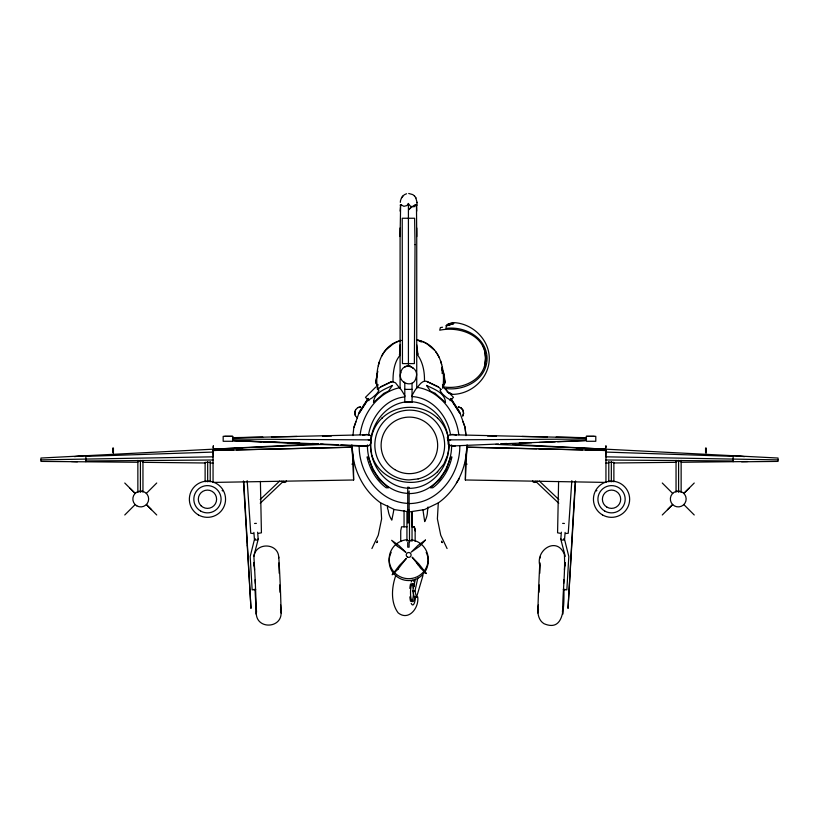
<?xml version="1.0" encoding="UTF-8"?>
<svg xmlns="http://www.w3.org/2000/svg" width="819" height="819" viewBox="0 0 819 819"><rect width="100%" height="100%" fill="white"/><g stroke="black" fill="none" stroke-linecap="round" stroke-linejoin="round"><path stroke-width="1.23" d="M400.092 227.989L400.092 388.656L395.485 382.811L393.028 381.859C392.885 372.799 394.082 362.018 400.092 355.282M558.599 481.388L557.575 532.821L560.278 533.292M232.831 436.691L232.688 437.213M540.151 562.991L539.793 573.269M564.895 566.062L564.997 562.694M278.736 557.974C278.982 542.209 254.033 541.902 253.951 557.77C255.139 576.596 255.927 595.454 256.316 614.311C257.709 629.504 281.306 628.214 281.112 612.991C280.722 594.318 279.944 575.644 278.767 557.012M539.015 592.25L539.332 585.012M563.974 589.711C563.738 602.067 565.919 633.107 543.98 623.689C537.571 619.676 537.377 611.476 538.052 604.78C538.492 591.584 539.045 578.388 539.711 565.202C535.8 549.334 557.442 536.138 564.414 554.576C565.345 574.324 562.377 594.42 562.684 614.311L562.438 610.779M416.738 236.548L416.462 204.74L416.554 205.589M538.421 604.801L537.888 612.991L538.492 609.5M467.106 444.871C466.717 467.321 456.9 489.731 438.298 502.917L437.387 518.877L440.724 535.176L447.082 548.556M575.562 480.948L568.028 608.404L571.58 545.474A132.668 1.106 -86.7 0 1 573.075 519.092L573.843 505.732A132.668 1.106 -86.7 0 1 575.266 481.5M563.656 583.486L563.871 579.791M564.455 569.911L564.895 562.51M571.826 480.671L568.243 533.271L565.499 533.517M256.562 610.779L256.316 614.311L255.026 589.711M399.744 355.19L400.092 344.871M232.729 440.274L232.637 437.653L262.797 437.09M561.353 532.196L560.81 539.291L565.253 556.336M565.11 532.401L564.567 539.496L568.816 556.531L566.85 589.854L563.288 589.66M400.317 202.365C400.133 199.631 402.672 194.543 406.572 193.755M417.69 596.836C419.369 607.473 408.865 621.519 398.157 612.868C390.468 602.569 391.605 587.295 395.71 575.726M485.544 361.834L485.544 355.139M352.948 435.565L353.808 427.518L359.582 411.363L368.12 398.423M360.155 434.746C362.684 413.339 378.214 392.096 399.989 387.622M368.57 434.776C371.457 416.728 385.616 398.812 404.637 396.928M459.817 446.14C459.94 474.047 439.004 503.081 409.49 503.583M370.915 441.932C371.365 444.85 368.007 446.478 365.509 446.324L232.637 440.683M466.472 450.737L465.52 458.865L465.376 479.975L605.947 482.422L605.947 449.119L495.771 444.369M448.331 440.008C447.174 420.075 430.149 401.863 409.735 401.658C387.213 401.832 370.27 423.372 370.546 444.983C370.27 466.605 387.213 488.144 409.735 488.319C432.258 488.144 449.201 466.605 448.925 444.983M451.617 444.891C451.986 468.376 434.479 493.325 409.52 493.581M484.51 366.789L485.462 358.067L484.51 350.184M416.82 204.924L417.086 202.365M465.376 479.995L466.871 447.256L582.657 449.866M447.932 453.48C451.064 440.888 446.939 426.853 437.448 418.028M377.242 373.699L375.921 382.524L376.73 384.367L378.368 385.012M400.092 236.548L400.634 204.545L403.9 206.337L406.971 205.538L408.046 203.87C409.039 203.276 409.787 206.992 411.937 206.583M387.807 505.845L387.438 507.944L388.226 510.421A1984.017 195.454 0.7 0 0 391.789 520.137L393.345 512.581A8.17 0.686 -81 0 0 393.806 509.49M399.385 354.883L400.092 352.365M422.973 575.481L416.533 597.286L414.342 597.286L412.745 591.031L415.356 579.217M416.533 597.286L414.946 591.031L417.813 578.04M446.437 325.788L453.675 323.628L446.437 325.788L445.915 328.45C464.803 325.849 486.783 337.582 487.1 358.487C486.783 379.392 464.803 391.124 445.915 388.513L446.724 390.898M586.24 440.274L586.271 437.807M253.747 556.336L258.19 539.291L257.647 532.196M357.698 407.627L360.442 406.992L357.698 407.627L355.641 409.705L354.811 412.674L355.385 415.673L357.238 417.946M355.641 409.705L354.76 412.674L355.385 415.673M353.941 427.559L355.927 421.734M416.052 205.18L414.199 206.746L412.008 206.562M247.307 545.751L247.42 545.474A132.678 1.106 86.7 0 0 245.925 519.092L245.157 505.732A132.678 1.106 86.7 0 0 243.734 481.5M443.366 386.527L445.198 382.217L443.867 373.3L441.636 368.151M447.768 454.842L443.837 464.117L437.448 471.724M377.835 371.242L375.614 382.217L378.132 387.878M371.918 548.556L378.276 535.176L381.613 518.877L380.702 502.917C362.09 489.742 352.272 467.321 351.863 444.871M446.703 325.747L447.317 324.529L452.17 322.594C471.468 322.532 489.291 338.871 489.291 358.487C489.291 378.102 471.468 394.441 452.17 394.369L448.781 392.803M255.712 589.66L252.15 589.854L250.184 556.531L254.433 539.496L253.89 532.401M596.631 490.622L596.457 490.929A2.078 2.078 0 0 1 596.723 490.458M561.035 538.953C560.339 540.755 566.523 540.223 563.626 538.8M368.181 398.71L359.111 413.267L368.448 399.007M456.418 482.934L459.408 478.398M402.897 195.987L401.443 197.952M400.614 204.77L400.092 211.107M401.095 204.586L400.767 204.945M382.166 418.028C372.604 426.842 368.601 440.868 371.672 453.48M382.033 418.11L381.961 418.181C396.98 403.736 422.573 403.706 437.612 418.14L437.663 418.181M412.029 383.179L412.08 402.405L404.791 402.405L404.791 383.026M586.302 437.694L556.173 437.09M124.764 514.977L135.155 504.586M146.335 493.407L156.726 483.015M375.808 387.018L365.469 397.348L368.806 400.686M450.153 400.686L453.48 397.348L443.151 387.018M662.274 514.977L672.665 504.586A7.914 7.914 0 0 1 676.207 491.359L681.142 491.707M694.236 483.015L683.845 493.407L689.025 488.257M667.444 509.694L672.624 504.545A7.914 7.914 0 0 0 685.892 501.044A7.914 7.914 0 0 0 676.207 491.359L676.044 491.42M260.217 499.498L279.699 481.029M260.237 503.235L283.425 481.255M437.581 471.642L437.663 471.56C417.844 491.779 379.125 482.268 371.836 454.842M255.374 538.8C252.477 540.223 258.661 540.755 257.965 538.953M404.862 366.953L406.521 366.021L409.807 365.909M391.369 381.685L380.681 386.834L377.487 389.68C374.764 370.444 379.084 345.935 400.972 340.417M380.733 386.947L392.035 381.5M438.298 502.917L424.396 509.613L409.49 511.895L409.49 542.373M362.622 435.309L366.41 434.449L369.512 434.991M416.738 354.33L417.895 354.279L416.738 344.871M140.244 460.565L137.858 461.517M446.007 325.706L449.477 324.191M449.14 324.211L447.317 324.529M137.858 491.707L142.956 491.42M678.429 460.565L676.044 461.455M442.444 385.012L444.113 384.367L444.901 382.524L443.57 373.699L442.045 370.208M390.694 382.012L393.028 381.859M416.738 227.989L416.738 388.329C419.082 385.237 422.573 379.545 427.252 381.511M455.282 446.058L451.74 446.222L448.239 444.113M412.039 540.56L409.06 541.042M448.321 444.123L447.86 440.356L450.655 439.875L586.578 439.025M258.722 533.292L261.425 532.821L260.401 481.388M74.539 456.623L78.133 456.214A179.289 131.04 -90 0 1 80.948 455.978L306.163 444.4M205.119 481.439L210.217 481.49M608.783 481.49L613.881 481.439M232.442 439.086L368.325 439.875L371.222 439.506L371.57 436.394L369.523 434.991M608.783 462.356L613.881 462.397L613.881 481.746M256.367 523.372L254.586 523.474M234.899 448.372L242.967 447.665M253.91 589.424L254.699 589.363M747.563 461.547L681.142 462.274M85.708 455.712L40.95 458.036L40.95 461.404L137.858 462.274M451.197 446.017L498.495 444M501.054 443.888L586.414 440.387M586.322 440.653L557.616 441.779M555.149 441.871L539.066 442.444M323.229 444.369L213.053 449.16L213.053 482.422L353.624 479.995L352.129 447.256L236.343 449.866M85.872 456.367L213.36 452.068M500.921 443.703L507.022 443.499M519.266 443.089L531.644 442.68M352.129 447.174L213.053 450.491L213.36 456.04M233.794 449.928L213.36 450.491M564.414 523.474L562.633 523.372M368.724 434.725L232.555 437.878M271.621 436.936L297.01 436.466M40.95 459.879L213.053 456.828M322.481 436.117L331.408 436.005M605.947 463.063L608.783 463.042M613.881 462.981L676.044 462.325M741.594 461.793L778.05 461.404L778.05 458.036L512.837 444.4M213.053 460.002L85.872 460.974M586.158 436.353L594.246 436.322M352.139 463.963L354.443 463.953M400.092 205.119L401.249 205.108M442.495 386.752C461.435 390.079 485.401 380.395 485.667 358.487C485.595 334.991 459.449 326.034 439.742 330.211L440.356 327.6L442.536 327.221M404.791 389.383L412.08 389.383M462.96 421.734L465.11 427.538L466.021 435.565M232.504 436.322L223.177 436.322L223.177 441.277L232.289 441.277M586.465 436.322L595.792 436.322L595.792 441.277L586.68 441.277M605.64 456.029L605.947 450.491L538.697 448.812M605.64 452.068L733.128 456.367M112.807 454.525L113.431 454.514M705.568 454.463L706.193 454.525M112.807 454.647L113.431 454.76M705.568 454.688L706.193 454.76M352.201 464.291L354.566 464.291M407.729 510.186L409.121 510.186M403.337 526.801L401.566 526.801L400.726 530.763L400.726 541.461M404.064 526.801L406.992 526.801M412.551 526.801L414.383 526.801L415.141 530.763L415.161 541.461M412.745 591.031L414.946 591.031M464.434 464.291L466.799 464.291M224.723 436.322L232.811 436.353M464.557 463.953L466.861 463.963M733.128 460.974L605.947 460.002M77.406 461.793L71.437 461.547M142.956 462.325L205.119 462.981M210.217 463.042L213.053 463.063M487.561 436.005L496.488 436.117M521.969 436.466L547.348 436.936M605.947 456.828L778.05 459.879M466.871 447.174L536.773 448.781M450.245 434.725L586.414 437.878M605.64 450.491L585.206 449.928M279.903 442.444L263.831 441.871M287.336 442.68L299.703 443.089M311.947 443.499L318.048 443.703M232.555 440.387L317.915 443.888M261.353 441.779L232.647 440.653M320.475 444L338.37 444.758M340.929 444.871L367.772 446.017M733.292 455.712L738.052 455.978A179.289 131.04 90 0 1 740.867 456.214L744.461 456.623M564.301 589.363L565.09 589.424M576.033 447.665L584.101 448.372M253.501 533.517L250.757 533.271L247.174 480.671M365.458 446.324L363.738 446.068M368.325 439.875L371.109 440.356M210.217 462.356L205.119 462.397L205.119 481.746M456.357 435.309C453.112 433.456 445.577 434.377 447.747 439.506L450.655 439.875M416.943 340.11C439.527 343.632 445.915 368.806 442.71 388.319M408.701 193.458L412.807 194.615L414.629 196.13M417.803 387.438C440.161 391.226 456.244 413.001 458.814 434.746M411.926 396.56C431.664 397.491 446.877 415.151 450.348 433.681M408.312 493.396C383.824 492.628 367.086 467.905 367.414 444.891M408.302 503.398C379.269 502.457 359.101 473.546 359.152 446.14M408.241 511.701L394.574 509.613L380.681 502.917M406.941 540.345L408.681 540.816M409.92 365.929L413.441 368.448M142.956 461.455L140.571 460.565M681.142 461.517L678.756 460.565M448.976 392.618L450.88 393.489M447.297 392.096L452.17 394.369M438.237 386.947L426.934 381.5L438.298 386.834L441.369 389.578M418.212 340.417L421.386 342.014M428.112 344.809L434.131 349.867M539.301 481.029L558.783 499.498M535.575 481.255L558.763 503.235M129.975 488.257L135.155 493.407L124.764 483.015M151.556 509.694L146.376 504.545L156.726 514.977M662.274 483.015L672.665 493.407M683.845 504.586L694.236 514.977M415.806 197.778L417.106 202.631M403.644 381.695L404.432 382.678M417.188 563.533L412.121 557.176L418.867 563.974L426.351 573.556L420.659 568.222L417.199 563.544L418.417 565.141M416.595 205.272L416.738 211.107M414.506 195.987L415.96 197.952M450.849 398.423L459.387 411.363L465.172 427.518M450.798 398.71L459.858 413.267L450.522 399.007M417.342 354.535C422.921 362.152 424.703 371.867 424.457 381.142M222.369 490.622L222.543 490.929A2.078 2.078 0 0 0 222.277 490.458M404.985 396.109L404.791 395.772A1849.169 107.207 86.2 0 0 400.092 388.186M483.2 346.601L484.387 349.478M417.137 352.139L417.895 354.279M280.507 609.5L281.112 612.991L280.579 604.801M428.03 507.002L427.457 511.65A1984.017 201.024 -0.2 0 1 424.703 521.601L423.566 514.045A8.159 0.614 81.5 0 1 423.013 509.971M447.747 439.506L447.86 440.356M353.624 479.975L353.48 458.865L352.528 450.737M484.93 349.641L485.186 351.801M465.028 427.559L465.939 435.575M254.105 562.51L254.545 569.911M255.129 579.791L255.344 583.486M247.42 545.474L250.972 608.404L243.438 480.948M279.668 585.012L279.985 592.25M279.207 573.269L278.849 562.991M540.233 557.012L540.264 557.974M254.003 562.694L254.105 566.062M733.128 455.722L733.128 461.701M706.193 452.723L706.193 448.003L705.568 448.013L705.568 452.723M681.142 460.391L681.142 492.147M678.593 460.391L678.593 492.147M676.044 460.391L676.044 492.147M611.332 461.588L611.332 481.746M608.783 461.588L608.783 481.746M605.947 447.737L605.947 445.731L605.64 447.737M412.039 511.895L412.039 541.103M411.896 511.783L411.896 526.924M409.121 488.554L409.121 487.366L407.729 487.162L407.729 522.809L409.121 522.809L409.121 491.031M409.121 542.465L409.121 547.164L407.729 547.164L407.729 542.465M408.415 203.419L408.415 365.714M406.941 511.895L406.941 541.103M404.054 510.524L404.054 526.924M213.36 447.737L213.36 445.731L213.053 447.737M210.217 461.588L210.217 481.746M207.668 461.588L207.668 481.746M142.956 460.391L142.956 492.147M140.407 460.391L140.407 492.147M137.858 460.391L137.858 492.147M113.431 452.723L113.431 448.003L112.807 448.003L112.807 452.723M85.872 455.722L85.872 461.701M426.197 552.385A19.533 19.533 0 0 1 408.681 580.569A19.533 19.533 0 0 1 391.154 552.385M411.23 539.793A19.533 19.533 0 0 1 424.918 570.014A19.533 19.533 0 0 1 391.758 568.918A19.533 19.533 0 0 1 407.401 539.67M537.182 481.162A3.542 2.385 -47.3 0 1 534.203 482.432A3.542 2.385 -47.3 0 1 532.606 480.651M286.394 480.651A3.542 2.385 47.3 0 1 284.797 482.432A3.542 2.385 47.3 0 1 281.818 481.162M450.696 399.815A126.853 3.839 56.6 0 1 450.358 400.153L448.873 399.058A129.627 5.713 41.7 0 1 446.57 397.676L442.618 394.144A129.238 5.692 41.7 0 1 440.233 390.663L440.12 390.366A129.279 4.064 41.7 0 1 440.468 390.028M378.491 390.039A129.279 4.064 -41.7 0 1 378.839 390.376L378.726 390.673A129.238 5.692 -41.7 0 1 376.351 394.154L372.389 397.686A129.627 5.713 -41.7 0 1 370.106 399.048A126.157 5.344 -56.6 0 1 368.878 400.03L368.611 400.174A126.853 3.839 -56.6 0 1 368.274 399.826M401.177 340.428A32.371 32.371 0 0 0 392.946 344.082L386.077 349.867A31.685 31.685 0 0 0 381.593 356.326M416.851 339.875A32.371 32.371 0 0 1 427.252 344.082M378.388 365.847A31.685 31.685 0 0 1 379.248 362.111M435.565 351.586A31.685 31.685 0 0 1 439.117 357.319M440.571 360.882A31.685 31.685 0 0 1 441.584 364.598M441.994 367.107A31.685 31.685 0 0 1 442.147 373.525M414.527 205.313A668.888 63.851 -89.7 0 1 415.591 205.108L416.738 205.098L415.591 205.108A668.939 64.527 -89.7 0 0 413.513 205.692M412.08 395.413A1837.56 106.542 -86.2 0 1 416.738 387.889M414.701 597.184A9.091 2.252 -90 0 1 411.466 600.081A9.091 2.252 -90 0 1 411.025 586.793A9.091 2.252 -90 0 1 414.342 586.209M411.189 581.981A12.305 3.041 -90 0 1 414.24 581.981M415.581 596.846A12.305 3.041 -90 0 1 411.189 603.296M410.565 601.341A12.305 3.041 -90 0 1 409.858 596.846M409.858 588.431A12.305 3.041 -90 0 1 410.565 583.937M411.773 583.875A9.07 2.242 -90 0 1 413.145 588.103M413.441 592.639A9.07 2.242 -90 0 1 411.773 601.402M415.038 244.656L414.373 363.595L402.457 363.595L402.221 218.253L414.619 218.253L415.038 244.656M373.679 400.993L373.515 402.477L383.896 393.325L388.544 391.113L392.455 385.411C385.626 388.984 375.071 392.178 373.679 400.993M450.604 456.982L446.283 469.574L439.527 479.801L430.446 487.786L432.78 487.786C442.854 480.405 449.232 469.021 451.945 456.982L450.604 456.982M400.788 372.706C397.123 383.2 414.035 389.107 416.083 377.436C419.748 366.943 402.835 361.025 400.788 372.706M463.554 413.247L462.725 416.175L463.605 413.257L462.981 410.196L461.117 407.913L458.435 406.93L461.117 407.913L462.981 410.196L463.554 413.247M377.518 541.205L376.832 542.577L377.518 541.205M398.024 569.205L392.168 574.784L399.652 565.202L406.398 558.404L404.156 561.169A1876.841 27.795 -45 0 0 398.024 569.205M409.203 209.07L408.599 209.818L412.397 206.255L409.213 209.07M425.43 540.079L419.737 546.13L411.199 552.149L417.946 545.454L425.43 540.079M418.151 478.91L409.101 479.934A34.91 34.91 0 0 1 378.378 429.709A34.91 34.91 0 0 1 436.885 423.095A34.91 34.91 0 0 1 418.151 478.91M113.431 454.269L112.807 454.995L113.431 454.279M706.193 454.279L705.568 454.995L706.193 454.279M368.376 456.982L367.025 456.982C369.738 469.021 376.126 480.405 386.189 487.786L388.534 487.786L379.443 479.801L372.696 469.574L368.376 456.982M435.073 393.325L430.425 391.113L426.515 385.411C433.732 389.066 445.167 392.762 445.464 402.477L435.073 393.325M397.491 546.437L391.636 540.294L399.109 545.679L405.855 552.375L405.221 551.873A1876.841 27.795 45 0 0 397.491 546.437M442.188 542.567L441.482 541.205L442.168 542.577M415.161 530.763L414.24 526.801L415.141 530.763M407.452 557.063A2.437 2.437 0 0 0 411.118 554.954A2.437 2.437 0 0 0 407.452 552.835A2.437 2.437 0 0 0 407.452 557.063M136.793 505.845A7.914 7.914 0 0 0 148.659 498.996A7.914 7.914 0 0 0 136.793 492.147A7.914 7.914 0 0 0 136.793 505.845M198.403 514.916A18.11 18.11 0 0 0 225.563 499.242A18.11 18.11 0 0 0 198.403 483.558A18.11 18.11 0 0 0 198.403 514.916M200.645 511.046A13.636 13.636 0 0 0 221.089 499.242A13.636 13.636 0 0 0 200.645 487.428A13.636 13.636 0 0 0 200.645 511.046M200.983 505.712A9.163 9.163 0 0 0 216.298 501.607A9.163 9.163 0 0 0 205.088 490.397A9.163 9.163 0 0 0 200.983 505.712M602.487 514.916A18.11 18.11 0 0 0 629.647 499.242A18.11 18.11 0 0 0 602.487 483.558A18.11 18.11 0 0 0 602.487 514.916M604.729 511.046A13.636 13.636 0 0 0 625.173 499.242A13.636 13.636 0 0 0 604.729 487.428A13.636 13.636 0 0 0 604.729 511.046M606.961 507.166A9.163 9.163 0 0 0 620.7 499.242A9.163 9.163 0 0 0 606.961 491.308A9.163 9.163 0 0 0 606.961 507.166M394.799 469.604A28.276 28.276 0 0 0 437.653 445.905A28.276 28.276 0 0 0 395.7 420.638A28.276 28.276 0 0 0 394.799 469.604"/></g></svg>
